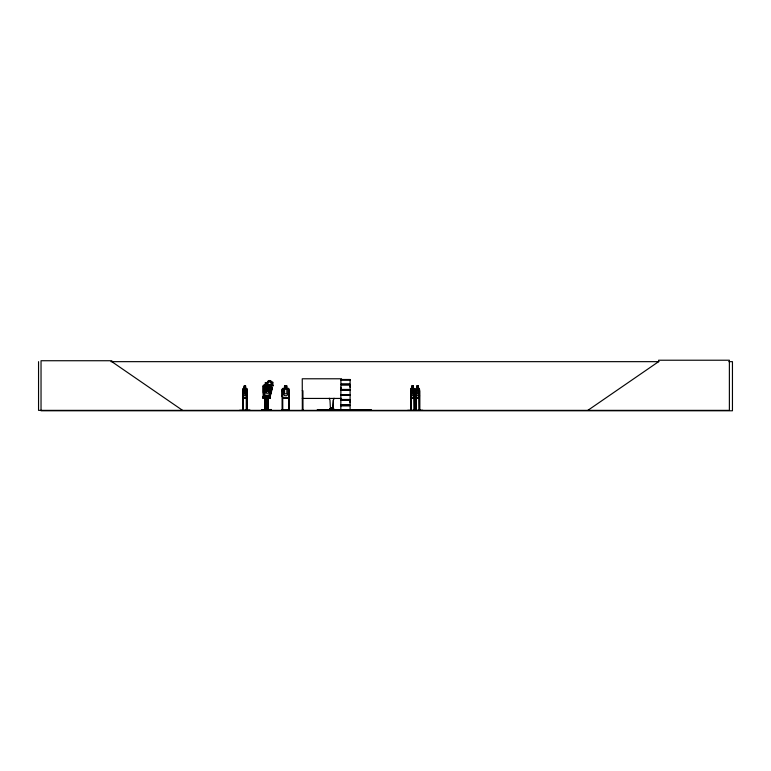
<?xml version="1.0" encoding="UTF-8"?>
<svg xmlns="http://www.w3.org/2000/svg" width="771" height="771" viewBox="0 0 771 771"><rect width="100%" height="100%" fill="white"/><g stroke="black" fill="none" stroke-linecap="round" stroke-linejoin="round"><path stroke-width="1.16" d="M340.907 389.451L340.907 384.941L350.101 384.941L350.092 389.451L340.907 389.451L340.917 387.196M350.092 402.655L350.092 400.39L340.907 400.39M350.092 387.196L350.092 384.941M329.265 398.212A2.458 2.38 -90 0 0 329.959 399.956L330.489 409.42L332.87 409.42L333.332 399.956A2.458 2.38 -90 0 0 334.026 398.212M332.87 409.42L333.371 399.956M331.925 408.351L332.253 407.907M332.079 407.772L332.079 408.351M331.8 407.772L332.002 408.36M332.079 408.032L331.578 407.801M332.253 408.206L331.53 408.216L332.128 408.09M340.907 405.816L350.101 405.816L350.101 410.172L340.878 410.355L340.965 409.652M340.83 410.249L340.888 390.724M271.325 409.507L261.533 409.873L271.459 409.873M263.875 398.318L265.899 387.466L265.195 387.36L263.162 398.193L269.975 398.154M265.195 387.36L263.248 398.308L263.441 396.622L264.164 396.747M263.884 398.337L264.829 392.767M264.27 393.277L264.501 395.484L269.734 395.456C270.496 394.048 273.859 387.081 271.257 387.321L269.378 398.27L270.274 396.699M271.257 387.321L269.465 398.289M269.879 398.125L270.187 396.583L269.619 396.718M271.874 387.312L269.937 398.279L271.961 387.428L271.315 386.666L269.879 386.676L270.766 387.466L270.004 391.514L268.568 393.258L266.496 393.268L265.706 391.543L266.467 387.485L267.71 386.763L268.057 384.517L270.313 384.546L269.821 386.782M414.046 398.135L414.547 389.239L413.198 388.391M414.547 395.735L414.114 398.135L411.03 398.135L411.107 388.391M419.01 398.058L419.549 395.735M419.038 398.135L419.511 395.725M264.222 393.326L265.282 387.476L265.899 387.466M267.739 386.791L268.086 384.556M270.823 393.277L271.884 387.456M264.048 398.376L263.422 397.479L264.048 398.376C266.544 399.05 263.19 396.448 265.079 398.405M246.508 398.135L247.057 389.239L246.556 388.391L245.583 388.391M247.077 395.735L246.575 398.135L243.212 398.135L242.778 395.735M239.579 410.307L249.91 409.999M289.25 395.725L288.45 398.058L282.89 398.058L282.157 395.725L282.157 389.288L282.851 388.391L284.499 388.391L284.499 385.972L286.918 385.972L286.831 388.468L288.046 389.278L288.046 393.788L286.831 395.725L284.576 395.725L283.371 393.788L283.371 389.278L284.576 388.468L284.576 386.049L286.831 386.049M289.337 395.735L288.499 398.135L282.822 398.135L282.08 395.735M246.306 393.788L245.602 395.725L244.291 395.725L243.597 393.788L244.291 386.049M416.099 398.135L415.636 389.249L416.986 388.391L416.918 385.972L418.267 385.972L418.219 388.468M272.028 383.707L270.843 384.623L272.028 383.707A5.879 2.535 86.6 0 0 268.674 382.3L267.653 382.801L267.662 381.5A6.862 2.959 86.6 0 1 271.286 382.474L272.336 383.1L272.77 382.223L271.575 383.139M268.414 382.753L268.414 381.462A6.862 2.959 86.6 0 1 272.038 382.435L272.336 383.1M242.846 410.365L243.289 388.391M269.069 385.365L263.884 385.192L263.142 385.972L263.171 398.067L263.316 396.313M267.653 382.801L267.913 382.349A5.879 2.535 86.6 0 1 271.276 383.756M416.957 388.468L416.321 389.278L416.321 393.788L416.957 395.725L418.152 395.725L418.798 393.788L418.2 385.972M263.875 394.858L263.181 392.458L263.219 386.011L263.884 385.105L265.397 385.095L265.349 382.686L267.614 382.667L267.547 385.163L268.665 385.963M333.014 409.786L333.014 408.765L333.785 408.765L334.016 410.365L325.063 410.355L325.323 409.786M325.555 410.365L326.287 410.345M328.889 409.786L327.935 410.355L328.918 410.191M330.21 408.765L329.94 410.336L330.499 410.326M333.351 410.345L332.86 410.365L333.592 410.355M333.506 410.336L325.603 410.326M587.83 410.365L658.607 361.657L658.607 360.221L729.376 360.221L729.376 410.365L38.55 410.365L38.55 361.657M267.325 401.286C264.916 402.481 266.67 398.221 267.691 400.477M330.875 410.191L330.219 410.047M302.049 410.317L302.993 409.652M267.354 382.03L268.115 381.992M270.843 384.623L273.117 385.789L272.77 382.223M263.123 398.067L263.065 396.313L263.827 396.814M269.252 396.275L269.783 396.275M269.821 398.019L269.802 394.733L269.985 398.019L269.137 398.029M265.388 382.686L267.537 382.753L267.518 385.163L269.069 385.076M267.556 385.972L265.475 385.982L265.494 389.365M269.243 385.943L269.754 385.943M267.682 386.724L266.14 386.695L265.282 387.476M266.159 386.772L271.305 386.772M271.344 387.428L271.961 387.428M264.54 395.369L269.734 395.456M269.33 398.029L269.281 394.733M110.908 361.657L658.974 361.657M728.836 361.657L732.45 361.657L732.45 410.779L41.036 410.779L41.036 360.732L111.814 360.732L111.814 361.657L182.582 410.365M341.553 378.783L302.251 378.783L302.328 410.365M340.898 379.496L350.111 379.496M340.917 379.949L350.092 379.949M340.84 384.344L350.159 384.344M340.84 384.623L350.159 384.623M263.181 385.982L263.798 385.982L263.855 396.959M244.234 386.049L245.602 386.049M411.965 386.049L413.227 386.049M416.957 386.049L418.219 386.049M243.222 388.391L244.253 388.391M286.918 388.391L288.479 388.391L289.337 389.239L289.433 410.317M411.039 388.391L411.984 388.391M418.2 388.391L419.096 388.391M243.251 388.468L246.537 388.468M282.89 388.468L288.45 388.468M411.059 388.468L414.085 388.468M416.061 388.468L419.077 388.468M242.846 389.249L242.778 410.365M246.498 388.391L247.057 389.239M410.635 389.249L410.683 410.365L410.654 409.652M415.636 389.249L415.685 410.365M340.84 389.769L350.159 389.769M340.84 390.049L350.159 390.049M340.907 390.367L350.101 390.367L350.101 394.713L340.821 394.839L350.111 394.954M246.334 390.724L246.922 390.724M282.041 390.724L282.706 390.724L282.774 410.365M289.25 390.724L288.585 390.724L288.585 410.365M302.251 390.724L302.916 390.724L302.993 410.365M410.683 390.724L411.251 390.724L411.29 410.365M415.675 390.724L416.244 390.724M242.846 391.533L247.077 391.533M340.917 394.598L350.092 394.598M340.898 395.118L350.111 395.137L350.092 399.484L340.907 399.484M340.917 395.398L350.092 395.398M269.127 396.776L263.518 396.622M243.251 398.058L246.537 398.058M411.059 398.058L414.085 398.058M416.061 398.058L419.077 398.058M268.135 398.087L267.18 398.087L267.18 400.322M416.032 398.135L419.106 398.135M302.251 398.434L341.553 398.434M340.84 399.802L350.159 399.802M340.84 400.082L350.159 400.082M340.907 404.91L350.101 404.91L350.101 400.39M340.84 405.218L350.159 405.218M340.84 405.498L350.159 405.498M328.301 409.584L329.94 409.584M242.499 409.652L243.222 409.652M246.267 409.652L246.99 409.652M282.774 409.652L281.964 409.652L281.964 410.365M289.327 409.652L288.508 409.652L288.508 410.365M410.615 409.652L411.309 409.652M414.094 409.652L414.788 409.652M419.096 409.652L419.79 409.652M282.774 409.854L288.508 409.854M340.917 410.047L350.092 410.047M422.816 410.307L407.628 410.365M264.087 398.193L265.118 398.212M341.669 410.307L341.63 409.652M271.594 384.575L273.117 385.789M271.344 386.705L271.912 387.495M269.426 397.036L264.202 397.181M419.029 388.391L419.366 410.365L419.328 409.652M419.01 388.468L419.549 389.239L419.549 410.365M414.027 388.391L414.374 410.365M242.894 395.725L243.299 398.135M410.741 395.725L411.126 398.058M272.009 382.271L272.356 385.837M269.185 394.733L269.195 396.93M265.455 382.763L265.475 385.182L264.366 385.992L264.386 390.502M419.713 410.365L419.723 390.724L419.154 390.724L419.116 410.365M416.986 385.972L417.024 388.468M416.292 410.365L416.292 409.652L415.617 409.652L415.636 410.365M416.244 397.653L416.244 410.365M416.032 390.724L416.07 410.365M415.897 390.724L415.858 410.365M414.769 410.365L414.731 390.724L414.152 390.724L414.114 410.365M414.547 409.652L414.547 410.365M414.335 409.652L414.335 410.365M413.266 388.391L413.266 385.972L411.916 385.972L411.916 388.391M413.198 385.972L413.796 393.788L413.16 395.725L411.965 395.725L411.319 389.278L411.984 385.972M411.03 390.724L411.078 410.365M410.895 390.724L410.856 410.365M371.42 410.365L371.42 409.758L317.286 409.758L317.286 410.365M370.408 409.758L370.408 410.365M369.386 409.758L369.386 410.365M353.031 409.758L353.031 410.365M352.019 409.758L352.019 410.365M341.476 409.652L341.476 410.365M336.676 409.758L336.676 410.365M335.664 409.758L335.664 410.365M333.506 408.765L333.506 409.786M332.542 409.786L332.503 407.637L331.414 407.637L331.453 409.786M330.489 409.786L330.489 408.765L329.718 408.765L329.718 410.047M329.998 408.765L329.998 409.786M319.31 409.758L319.31 410.365M318.298 409.758L318.298 410.365M302.839 409.652L302.839 410.365M289.173 409.652L289.173 410.365M282.629 409.652L282.629 410.365M282.08 389.249L282.109 410.365M268.135 410.365L268.067 398.087L267.874 410.365M267.739 398.087L267.768 400.322M267.739 402.558L267.768 410.365M267.576 398.087L267.547 410.365M267.45 398.087L267.45 410.365M267.267 398.087L267.258 410.365L267.18 402.558M266.005 410.355L266.005 398.077L265.051 398.077L265.128 410.355M265.928 398.077L265.61 410.355M265.32 398.077L265.417 410.355M265.137 398.077L265.253 410.355M246.942 389.278L246.913 410.365M246.72 390.724L246.759 410.365M246.547 390.724L246.614 410.365M246.344 409.652L246.498 410.365M246.286 410.365L246.306 389.278L245.602 388.468L245.65 385.972L244.185 385.972L244.234 388.468M243.202 410.365L243.154 390.724L242.566 390.724L242.576 410.365M242.99 409.652L242.99 410.365M266.602 401.286C268.009 404.177 268.848 398.453 266.602 401.286M267.576 387.485L266.824 391.533L268.896 391.523L269.657 387.476L267.576 387.485M268.424 384.951L268.289 385.673L269.619 385.664L269.754 384.941L268.424 384.951M269.667 392.487L268.944 392.564L268.115 390.473L265.783 392.593L267.73 390.001C265.253 387.505 268.096 386.223 268.26 389.509L270.525 387.505L268.645 390.01L269.667 392.487M267.171 383.158L265.831 383.158L265.841 383.968L267.171 383.958L267.171 383.158M350.111 379.679L340.898 379.679L340.917 384.035L350.101 384.035L350.101 379.679M245.371 386.454L244.532 386.454L244.532 387.264L245.371 387.264L245.371 386.454M286.426 386.454L284.981 386.454L284.981 387.264L286.426 387.264L286.426 386.454M412.948 386.454L412.177 386.454L412.177 387.264L412.948 387.264L412.948 386.454M417.94 386.454L417.169 386.454L417.169 387.264L417.94 387.264L417.94 386.454M245.602 389.278L244.291 389.278L244.291 393.788L245.602 393.788L245.602 389.278M286.831 389.278L284.576 389.278L284.576 393.788L286.831 393.788L286.831 389.278M413.16 389.278L411.965 389.278L411.965 393.788L413.16 393.788L413.16 389.278M418.152 389.278L416.957 389.278L416.957 393.788L418.152 393.788L418.152 389.278"/></g></svg>
